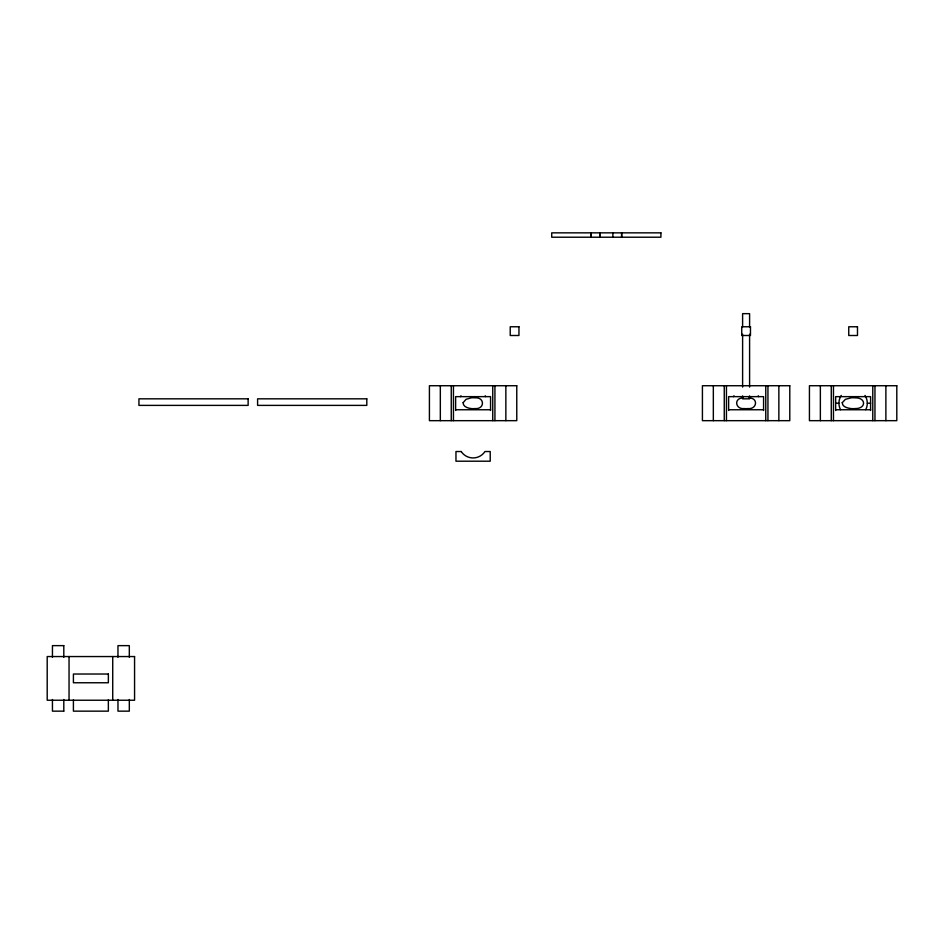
<?xml version="1.0" encoding="UTF-8"?>
<svg xmlns="http://www.w3.org/2000/svg" width="944" height="944" viewBox="0 0 944 944"><rect width="100%" height="100%" fill="white"/><g stroke="black" fill="none" stroke-linecap="round" stroke-linejoin="round"><path stroke-width="1.42" d="M743.341 397.955C733.571 397.719 735.164 409.625 744.273 408.575A18.207 18.207 0 0 0 747.919 408.575C757.041 409.625 758.634 397.719 748.852 397.955M835.641 403.206L838.921 403.206M867.312 403.206L870.592 403.206M455.622 409.755L490.561 409.755M728.626 409.755L763.578 409.755M835.641 409.755L870.592 409.755M63.779 645.637L52.451 645.637L52.439 657.284M63.779 711.151L52.451 711.151L52.439 699.504M885.885 385.73L885.885 420.67M874.958 385.73L874.958 420.67M872.775 385.73L872.775 420.67M870.592 410.487L870.592 396.645L835.641 396.645L835.641 410.487M833.458 385.73L833.458 420.67M831.275 385.73L831.275 420.67M820.36 385.73L820.36 420.67M778.859 385.73L778.859 420.67M767.944 385.73L767.944 420.67M765.761 385.73L765.761 420.67M763.578 410.487L763.578 396.645L728.626 396.645L728.626 410.487M749.595 326.872L749.595 313.656L742.609 313.656L742.609 326.872M749.595 334.211L749.595 387.087M749.595 395.902L749.595 398.828L742.609 398.828L742.609 395.902M742.609 334.211L742.609 387.087M726.443 385.73L726.443 420.67M724.26 385.73L724.26 420.67M713.334 385.73L713.334 420.67M621.707 232.849L621.707 237.215M621.565 232.849L621.565 237.215M612.88 232.849L612.857 237.215M591.133 232.849L591.133 237.215M590.991 232.849L590.991 237.215M505.854 385.73L505.854 420.67M494.927 385.73L494.927 420.67M492.744 385.73L492.744 420.67M490.561 410.487L490.561 396.645L455.622 396.645L455.622 410.487M453.439 385.73L453.439 420.67M451.256 385.73L451.256 420.67M440.329 385.73L440.329 420.67M129.316 657.284L129.316 645.637L117.976 645.637L117.965 657.284M129.316 699.504L129.316 711.151L117.976 711.151L117.965 699.504M112.725 656.552L112.725 700.236M108.359 699.764L108.359 711.151L73.408 711.151L73.408 699.764M69.042 656.552L69.042 700.236M63.803 645.637L63.803 657.284M63.803 699.504L63.803 711.151M460.495 396.645A14.195 14.195 0 0 1 460.991 395.784M485.204 395.784A14.195 14.195 0 0 1 485.688 396.645M733.512 396.645A14.195 14.195 0 0 1 733.995 395.784M758.209 395.784A14.195 14.195 0 0 1 758.693 396.645M864.999 395.43A14.195 14.195 0 0 1 865.731 409.72M840.514 409.72A14.195 14.195 0 0 1 841.234 395.43M463.126 402.71C462.985 406.77 468.012 408.221 471.268 408.575A18.207 18.207 0 0 0 474.915 408.575C484.933 409.507 484.933 396.893 474.915 397.837A18.207 18.207 0 0 0 471.268 397.837L466.017 399.336L463.126 402.71M842.237 402.71C842.213 407.006 847.747 408.174 851.134 408.575A21.677 21.677 0 0 0 855.111 408.575C866.356 408.87 866.356 397.53 855.111 397.837A21.677 21.677 0 0 0 851.134 397.837L845.399 399.336L842.237 402.71M660.918 232.849L551.721 232.849L551.721 237.215L660.918 237.215L660.918 232.849M518.952 326.766L510.22 326.766L510.22 335.498L518.952 335.498L518.952 326.766M750.468 326.766L741.736 326.766L741.736 335.498L750.468 335.498L750.468 326.766M857.482 326.766L848.75 326.766L848.75 335.498L857.482 335.498L857.482 326.766M516.769 385.73L429.414 385.73L429.414 420.67L516.769 420.67L516.769 385.73M789.786 385.73L702.419 385.73L702.419 420.67L789.786 420.67L789.786 385.73M896.8 385.73L809.433 385.73L809.433 420.67L896.8 420.67L896.8 385.73M248.13 398.828L138.933 398.828L138.933 405.389L248.13 405.389L248.13 398.828M366.803 398.828L257.594 398.828L257.594 405.389L366.803 405.389L366.803 398.828M461.215 451.527L455.964 451.527L455.964 461.203L490.219 461.203L490.219 451.527L484.968 451.527A14.195 14.195 0 0 1 461.215 451.527M134.567 656.552L47.2 656.552L47.2 700.236L134.567 700.236L134.567 656.552M108.359 674.028L73.408 674.028L73.408 682.76L108.359 682.76L108.359 674.028M599.77 237.215L599.77 232.849L599.747 237.215"/></g></svg>
